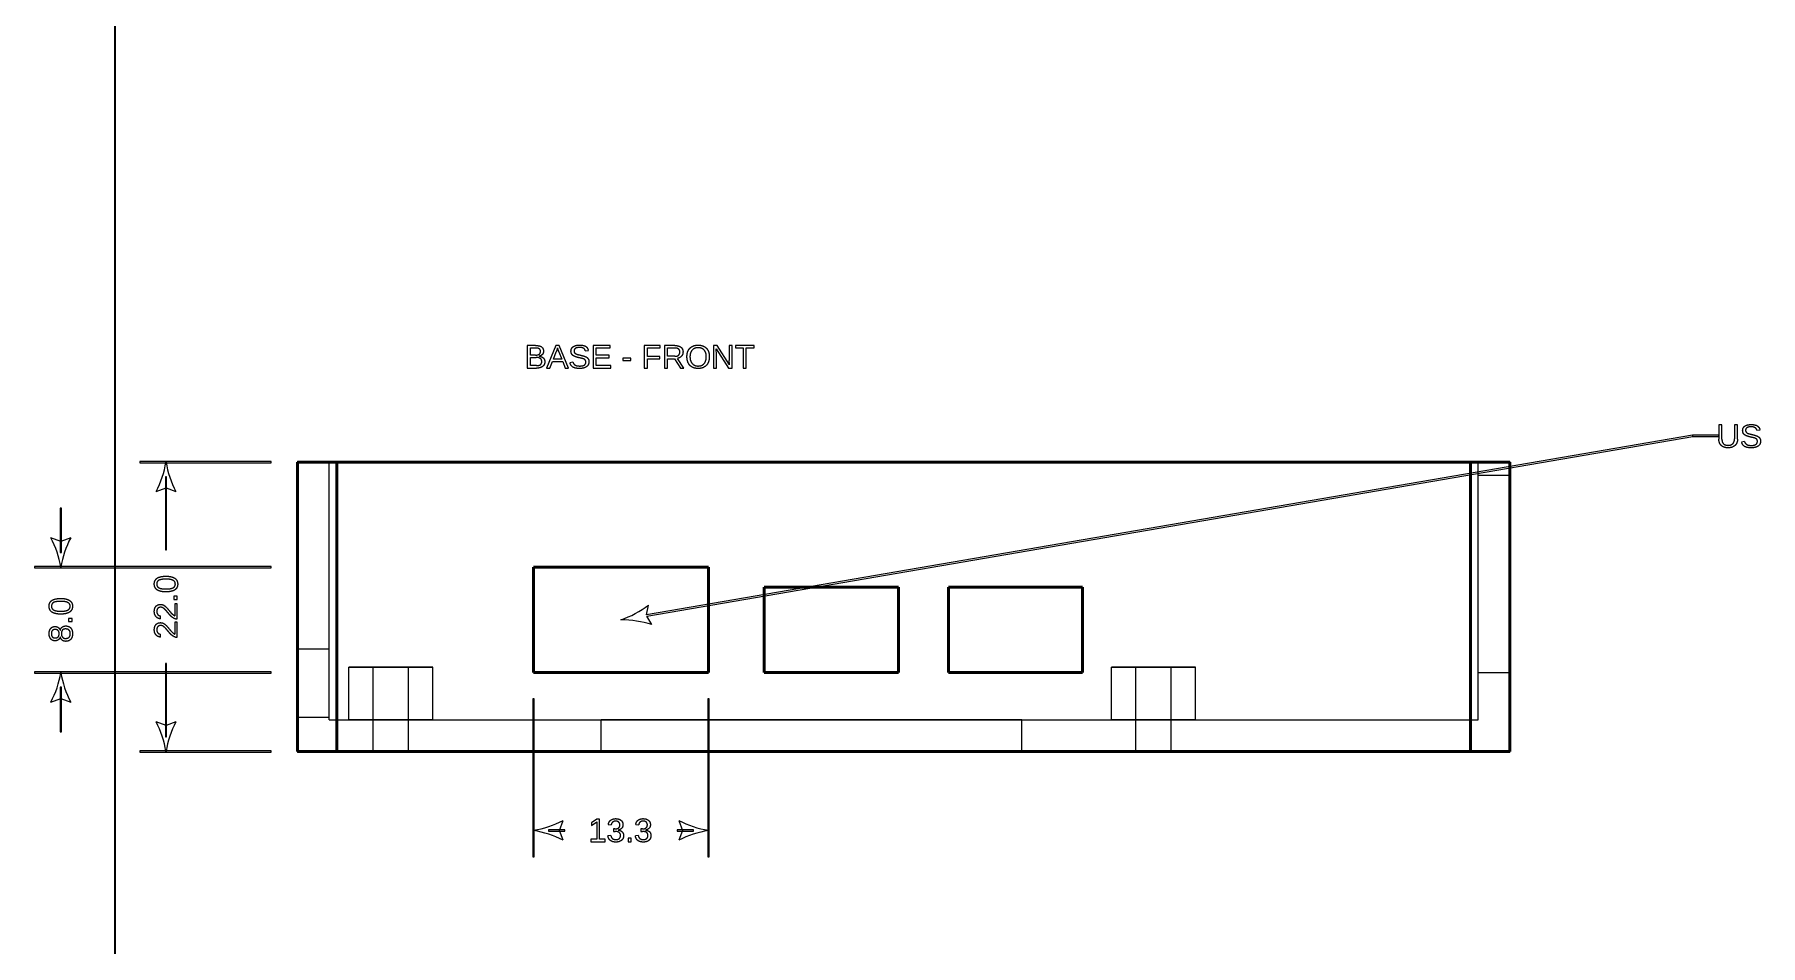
# Model space of a CAD drawing. Header units: millimetres. Extents: x 4 to 410, y 10 to 287.
# Drawn here: x 3.9 to 135.2, y 79.2 to 148.5 of the extents above; entities that cross this region are included whole.
import ezdxf

# ---------------------------------------------------------------- set-up
doc = ezdxf.new("R2010")
doc.units = ezdxf.units.MM
for name, color, linetype, lineweight in [('border', 7, 'Continuous', 35), ('dimensions', 7, 'Continuous', 13), ('hidden', 7, 'Continuous', 25), ('part', 7, 'Continuous', 50)]:
    doc.layers.add(name, color=color, linetype=linetype, lineweight=lineweight)

msp = doc.modelspace()

# ---------------------------------------------------------------- linework, layer by layer
at = {"layer": 'border'}
msp.add_line((10, 287), (10, 10), dxfattribs=at)
at = {"layer": 'dimensions'}
for p, q in [((41.38, 124.86), (41.38, 123.14)), ((42.01, 124.86), (41.38, 124.86)), ((43.55, 124.86), (42.85, 123.14)), ((43.81, 124.86), (43.55, 124.86)), ((44.51, 123.14), (43.81, 124.86)), ((46.38, 124.86), (46.38, 123.14)), ((47.69, 124.86), (46.38, 124.86)), ((47.69, 124.67), (47.69, 124.86)), ((50.27, 124.86), (50.27, 123.14)), ((51.49, 124.86), (50.27, 124.86)), ((51.49, 124.67), (51.49, 124.86)), ((51.8, 124.86), (51.8, 123.14)), ((52.61, 124.86), (51.8, 124.86)), ((55.55, 124.86), (55.55, 123.14)), ((55.82, 124.86), (55.55, 124.86)), ((56.75, 123.38), (55.82, 124.86)), ((56.74, 124.86), (56.74, 123.73)), ((56.95, 124.86), (56.74, 124.86)), ((56.95, 123.14), (56.95, 124.86)), ((57.21, 124.86), (57.21, 124.67)), ((58.62, 124.86), (57.21, 124.86)), ((58.62, 124.67), (58.62, 124.86)), ((41.61, 124.67), (42.01, 124.67)), ((41.61, 124.13), (41.61, 124.67)), ((42.01, 124.13), (41.61, 124.13)), ((41.61, 123.95), (42.05, 123.95)), ((41.61, 123.33), (41.61, 123.95)), ((43.09, 123.14), (43.29, 123.64)), ((43.29, 123.64), (44.07, 123.64)), ((43.36, 123.82), (43.58, 124.39)), ((44, 123.82), (43.36, 123.82)), ((43.67, 124.65), (43.68, 124.68)), ((43.68, 124.68), (43.71, 124.58)), ((43.78, 124.39), (44, 123.82)), ((44.07, 123.64), (44.27, 123.14)), ((44.85, 123.6), (44.62, 123.55)), ((45.79, 124.45), (46.02, 124.49)), ((46.62, 124.67), (47.69, 124.67)), ((46.62, 124.12), (46.62, 124.67)), ((47.61, 124.12), (46.62, 124.12)), ((46.62, 123.93), (47.61, 123.93)), ((46.62, 123.33), (46.62, 123.93)), ((47.61, 123.93), (47.61, 124.12)), ((48.65, 123.9), (48.65, 123.71)), ((49.26, 123.9), (48.65, 123.9)), ((48.65, 123.71), (49.26, 123.71)), ((49.26, 123.71), (49.26, 123.9)), ((50.51, 124.67), (51.49, 124.67)), ((50.51, 124.03), (50.51, 124.67)), ((51.46, 124.03), (50.51, 124.03)), ((50.51, 123.84), (51.46, 123.84)), ((50.51, 123.14), (50.51, 123.84)), ((51.46, 123.84), (51.46, 124.03)), ((52.03, 124.67), (52.59, 124.67)), ((52.03, 124.04), (52.03, 124.67)), ((52.6, 124.04), (52.03, 124.04)), ((52.03, 123.85), (52.57, 123.85)), ((52.03, 123.14), (52.03, 123.85)), ((52.57, 123.85), (53.02, 123.14)), ((53.28, 123.14), (52.8, 123.88)), ((55.74, 124.6), (56.67, 123.14)), ((55.75, 124.49), (55.74, 124.6)), ((55.76, 124.28), (55.75, 124.49)), ((55.76, 123.14), (55.76, 124.28)), ((57.21, 124.67), (57.8, 124.67)), ((57.8, 124.67), (57.8, 123.14)), ((58.03, 124.67), (58.62, 124.67)), ((58.03, 123.14), (58.03, 124.67)), ((41.38, 123.14), (42.08, 123.14)), ((42.07, 123.33), (41.61, 123.33)), ((42.85, 123.14), (43.09, 123.14)), ((44.27, 123.14), (44.51, 123.14)), ((46.38, 123.14), (47.74, 123.14)), ((47.74, 123.33), (46.62, 123.33)), ((47.74, 123.14), (47.74, 123.33)), ((50.27, 123.14), (50.51, 123.14)), ((51.8, 123.14), (52.03, 123.14)), ((53.02, 123.14), (53.28, 123.14)), ((55.55, 123.14), (55.76, 123.14)), ((56.67, 123.14), (56.95, 123.14)), ((57.8, 123.14), (58.03, 123.14)), ((132, 118.83), (132, 117.73)), ((132.23, 118.83), (132, 118.83)), ((132.23, 117.75), (132.23, 118.83)), ((133.19, 118.83), (133.19, 117.77)), ((133.42, 118.83), (133.19, 118.83)), ((133.42, 117.75), (133.42, 118.83)), ((134.9, 118.42), (135.13, 118.46)), ((129.99, 118.05), (50.45, 104.39)), ((50.47, 104.29), (130.01, 117.95)), ((130.01, 117.95), (129.99, 118.05)), ((132, 118.05), (130, 118.05)), ((130, 118.05), (130, 117.95)), ((130, 117.95), (132, 117.95)), ((132, 117.95), (132, 118.05)), ((133.95, 117.56), (133.73, 117.52)), ((21.9, 116.05), (11.9, 116.05)), ((11.9, 116.05), (11.9, 115.95)), ((11.9, 115.95), (21.9, 115.95)), ((21.9, 115.95), (21.9, 116.05)), ((13.95, 114.88), (13.85, 114.88)), ((13.85, 114.88), (13.85, 109.32)), ((13.95, 109.32), (13.95, 114.88)), ((13.15, 113.75), (13.9, 114.03)), ((13.9, 114.03), (14.65, 113.75)), ((5.95, 112.5), (5.85, 112.5)), ((5.85, 112.5), (5.85, 109.12)), ((5.95, 109.12), (5.95, 112.5)), ((5.9, 109.97), (5.15, 110.25)), ((5.85, 109.12), (5.95, 109.12)), ((6.65, 110.25), (5.9, 109.97)), ((13.85, 109.32), (13.95, 109.32)), ((21.9, 108.05), (3.9, 108.05)), ((3.9, 108.05), (3.9, 107.95)), ((3.9, 107.95), (21.9, 107.95)), ((21.9, 107.95), (21.9, 108.05)), ((14.49, 105.8), (14.49, 105.56)), ((14.76, 105.8), (14.49, 105.8)), ((14.49, 105.56), (14.76, 105.56)), ((14.57, 105.21), (14.57, 104.31)), ((14.76, 105.21), (14.57, 105.21)), ((14.76, 105.56), (14.76, 105.8)), ((14.76, 104.07), (14.76, 105.21)), ((50.45, 104.39), (50.59, 105.12)), ((6.49, 104.11), (6.49, 103.88)), ((6.76, 104.11), (6.49, 104.11)), ((6.49, 103.88), (6.76, 103.88)), ((6.76, 103.88), (6.76, 104.11)), ((13.47, 104.08), (13.49, 104.3)), ((14.57, 103.82), (14.57, 102.92)), ((14.76, 103.82), (14.57, 103.82)), ((14.61, 104.07), (14.76, 104.07)), ((14.76, 102.68), (14.76, 103.82)), ((50.84, 103.64), (50.47, 104.29)), ((5.86, 103.19), (5.85, 103.19)), ((5.86, 102.71), (5.86, 102.71)), ((13.47, 102.69), (13.49, 102.91)), ((14.61, 102.68), (14.76, 102.68)), ((21.9, 100.05), (3.9, 100.05)), ((3.9, 100.05), (3.9, 99.95)), ((3.9, 99.95), (21.9, 99.95)), ((13.95, 100.68), (13.85, 100.68)), ((13.85, 100.68), (13.85, 95.12)), ((13.95, 95.12), (13.95, 100.68)), ((21.9, 99.95), (21.9, 100.05)), ((5.95, 98.88), (5.85, 98.88)), ((5.85, 98.88), (5.85, 95.5)), ((5.95, 95.5), (5.95, 98.88)), ((5.15, 97.75), (5.9, 98.03)), ((5.9, 98.03), (6.65, 97.75)), ((41.9, 98), (41.8, 98)), ((41.8, 98), (41.8, 86)), ((41.9, 86), (41.9, 98)), ((55.2, 98), (55.1, 98)), ((55.1, 98), (55.1, 86)), ((55.2, 86), (55.2, 98)), ((13.9, 95.97), (13.15, 96.25)), ((14.65, 96.25), (13.9, 95.97)), ((5.85, 95.5), (5.95, 95.5)), ((13.85, 95.12), (13.95, 95.12)), ((21.9, 94.05), (11.9, 94.05)), ((11.9, 94.05), (11.9, 93.95)), ((11.9, 93.95), (21.9, 93.95)), ((21.9, 93.95), (21.9, 94.05)), ((42.98, 88.05), (42.98, 87.95)), ((44.22, 88.05), (42.98, 88.05)), ((42.98, 87.95), (44.22, 87.95)), ((43.82, 88), (44.1, 88.75)), ((44.1, 87.25), (43.82, 88)), ((44.22, 87.95), (44.22, 88.05)), ((46.67, 88.86), (46.27, 88.58)), ((46.27, 88.37), (46.66, 88.65)), ((46.27, 88.58), (46.27, 88.37)), ((46.66, 88.65), (46.66, 87.33)), ((46.88, 88.86), (46.67, 88.86)), ((46.88, 87.33), (46.88, 88.86)), ((47.54, 88.44), (47.76, 88.42)), ((47.93, 88.11), (47.93, 87.92)), ((48.04, 88.11), (47.93, 88.11)), ((48.29, 88.02), (48.29, 88.02)), ((49.63, 88.44), (49.85, 88.42)), ((50.01, 88.11), (50.01, 87.92)), ((50.13, 88.11), (50.01, 88.11)), ((50.37, 88.02), (50.37, 88.02)), ((52.78, 88.05), (52.78, 87.95)), ((54.02, 88.05), (52.78, 88.05)), ((52.78, 87.95), (54.02, 87.95)), ((52.9, 88.75), (53.18, 88)), ((53.18, 88), (52.9, 87.25)), ((54.02, 87.95), (54.02, 88.05)), ((46.22, 87.33), (46.22, 87.14)), ((46.66, 87.33), (46.22, 87.33)), ((46.22, 87.14), (47.3, 87.14)), ((47.3, 87.33), (46.88, 87.33)), ((47.3, 87.14), (47.3, 87.33)), ((47.74, 87.6), (47.51, 87.58)), ((47.93, 87.92), (48.05, 87.92)), ((49.04, 87.41), (49.04, 87.14)), ((49.27, 87.41), (49.04, 87.41)), ((49.04, 87.14), (49.27, 87.14)), ((49.27, 87.14), (49.27, 87.41)), ((49.82, 87.6), (49.6, 87.58)), ((50.01, 87.92), (50.13, 87.92)), ((41.8, 86), (41.9, 86)), ((55.1, 86), (55.2, 86))]:
    msp.add_line(p, q, dxfattribs=at)
for centre, start, end in [((6.4, 117.25), -27.4076, -9.4623), ((21.4, 117.25), -170.5377, -152.5924), ((-1.6, 106.75), 9.4623, 27.4076), ((13.4, 106.75), 152.5924, 170.5377), ((46, 111.18), -70.7906, -52.8453), ((48.54, 96.4), 72.3395, 90.2848), ((-1.6, 101.25), -27.4076, -9.4623), ((13.4, 101.25), -170.5377, -152.5924), ((6.4, 92.75), 9.4623, 27.4076), ((21.4, 92.75), 152.5924, 170.5377), ((40.6, 95.5), -80.5377, -62.5924), ((40.6, 80.5), 62.5924, 80.5377), ((56.4, 95.5), -117.4076, -99.4623), ((56.4, 80.5), 99.4623, 117.4076)]:
    msp.add_arc(centre, 7.6, start, end, dxfattribs=at)
for points in [[(42.01, 124.86), (42.61, 124.86), (42.61, 124.44)], [(44.7, 124.42), (44.7, 124.65), (44.87, 124.77)], [(44.87, 124.77), (45.04, 124.89), (45.36, 124.89)], [(45.36, 124.71), (45.15, 124.71), (45.04, 124.64)], [(45.36, 124.89), (45.65, 124.89), (45.81, 124.8)], [(45.65, 124.65), (45.54, 124.71), (45.36, 124.71)], [(45.81, 124.8), (45.96, 124.71), (46.02, 124.49)], [(52.61, 124.86), (52.9, 124.86), (53.06, 124.73)], [(53.06, 124.73), (53.22, 124.6), (53.22, 124.37)], [(53.74, 124.65), (53.97, 124.89), (54.37, 124.89)], [(54.37, 124.89), (54.64, 124.89), (54.83, 124.78)], [(54.83, 124.78), (55.02, 124.68), (55.12, 124.48)], [(42.28, 124.61), (42.19, 124.67), (42.01, 124.67)], [(42.01, 124.13), (42.19, 124.13), (42.28, 124.2)], [(42.48, 123.64), (42.48, 123.95), (42.05, 123.95)], [(42.07, 123.33), (42.28, 123.33), (42.38, 123.41)], [(42.38, 124.41), (42.38, 124.55), (42.28, 124.61)], [(42.28, 124.2), (42.38, 124.27), (42.38, 124.41)], [(42.53, 124.19), (42.44, 124.08), (42.28, 124.05)], [(42.28, 124.05), (42.49, 124.02), (42.6, 123.91)], [(42.38, 123.41), (42.48, 123.48), (42.48, 123.64)], [(42.61, 124.44), (42.61, 124.29), (42.53, 124.19)], [(42.71, 123.62), (42.71, 123.39), (42.54, 123.27)], [(42.6, 123.91), (42.71, 123.8), (42.71, 123.62)], [(43.67, 124.65), (43.64, 124.55), (43.58, 124.39)], [(43.78, 124.39), (43.75, 124.48), (43.71, 124.58)], [(45.35, 123.11), (44.72, 123.11), (44.62, 123.55)], [(44.74, 124.25), (44.7, 124.33), (44.7, 124.42)], [(44.83, 124.12), (44.77, 124.18), (44.74, 124.25)], [(45, 124.02), (44.89, 124.07), (44.83, 124.12)], [(44.85, 123.6), (44.89, 123.44), (45.02, 123.37)], [(45.04, 124.64), (44.93, 124.57), (44.93, 124.44)], [(44.93, 124.44), (44.93, 124.36), (44.97, 124.31)], [(44.97, 124.31), (45.02, 124.25), (45.1, 124.22)], [(45.31, 123.93), (45.1, 123.98), (45, 124.02)], [(45.1, 124.22), (45.17, 124.18), (45.41, 124.13)], [(45.52, 123.88), (45.42, 123.91), (45.31, 123.93)], [(45.41, 124.13), (45.49, 124.11), (45.57, 124.09)], [(45.69, 123.83), (45.62, 123.86), (45.52, 123.88)], [(45.57, 124.09), (45.65, 124.07), (45.72, 124.05)], [(45.79, 124.45), (45.76, 124.59), (45.65, 124.65)], [(45.79, 123.74), (45.76, 123.79), (45.69, 123.83)], [(45.71, 123.37), (45.83, 123.45), (45.83, 123.6)], [(45.72, 124.05), (45.79, 124.02), (45.86, 123.99)], [(45.83, 123.6), (45.83, 123.69), (45.79, 123.74)], [(45.86, 123.99), (45.92, 123.95), (45.96, 123.9)], [(46.06, 123.61), (46.06, 123.38), (45.88, 123.25)], [(45.96, 123.9), (46.01, 123.85), (46.04, 123.78)], [(46.04, 123.78), (46.06, 123.71), (46.06, 123.61)], [(52.88, 124.59), (52.78, 124.67), (52.59, 124.67)], [(52.6, 124.04), (52.78, 124.04), (52.88, 124.12)], [(53.1, 124.05), (52.99, 123.91), (52.8, 123.88)], [(52.98, 124.36), (52.98, 124.52), (52.88, 124.59)], [(52.88, 124.12), (52.98, 124.21), (52.98, 124.36)], [(53.22, 124.37), (53.22, 124.18), (53.1, 124.05)], [(53.52, 124.01), (53.52, 124.42), (53.74, 124.65)], [(53.62, 123.53), (53.52, 123.74), (53.52, 124.01)], [(53.91, 123.22), (53.72, 123.33), (53.62, 123.53)], [(53.92, 124.51), (53.75, 124.33), (53.75, 124.01)], [(53.75, 124.01), (53.75, 123.68), (53.92, 123.49)], [(54.37, 124.69), (54.08, 124.69), (53.92, 124.51)], [(53.92, 123.49), (54.08, 123.3), (54.37, 123.3)], [(54.83, 124.51), (54.67, 124.69), (54.37, 124.69)], [(54.37, 123.3), (54.67, 123.3), (54.83, 123.49)], [(54.99, 124.01), (54.99, 124.33), (54.83, 124.51)], [(54.83, 123.49), (54.99, 123.67), (54.99, 124.01)], [(55.12, 123.53), (55.02, 123.33), (54.83, 123.22)], [(55.12, 124.48), (55.22, 124.28), (55.22, 124.01)], [(55.22, 124.01), (55.22, 123.74), (55.12, 123.53)], [(56.75, 123.38), (56.74, 123.62), (56.74, 123.73)], [(42.54, 123.27), (42.38, 123.14), (42.08, 123.14)], [(45.02, 123.37), (45.14, 123.3), (45.36, 123.3)], [(45.88, 123.25), (45.69, 123.11), (45.35, 123.11)], [(45.36, 123.3), (45.59, 123.3), (45.71, 123.37)], [(54.37, 123.11), (54.11, 123.11), (53.91, 123.22)], [(54.83, 123.22), (54.63, 123.11), (54.37, 123.11)], [(133.81, 118.39), (133.81, 118.61), (133.98, 118.73)], [(133.84, 118.22), (133.81, 118.3), (133.81, 118.39)], [(133.93, 118.09), (133.87, 118.15), (133.84, 118.22)], [(133.98, 118.73), (134.14, 118.85), (134.46, 118.85)], [(134.14, 118.61), (134.03, 118.54), (134.03, 118.4)], [(134.03, 118.4), (134.03, 118.32), (134.08, 118.27)], [(134.08, 118.27), (134.12, 118.22), (134.2, 118.18)], [(134.46, 118.68), (134.25, 118.68), (134.14, 118.61)], [(134.2, 118.18), (134.28, 118.15), (134.51, 118.1)], [(134.46, 118.85), (134.75, 118.85), (134.91, 118.76)], [(134.75, 118.61), (134.65, 118.68), (134.46, 118.68)], [(134.9, 118.42), (134.86, 118.55), (134.75, 118.61)], [(134.91, 118.76), (135.06, 118.67), (135.13, 118.46)], [(132.09, 117.38), (132, 117.53), (132, 117.73)], [(132.33, 117.16), (132.17, 117.24), (132.09, 117.38)], [(132.23, 117.75), (132.23, 117.52), (132.35, 117.39)], [(132.7, 117.08), (132.49, 117.08), (132.33, 117.16)], [(132.35, 117.39), (132.47, 117.27), (132.7, 117.27)], [(132.7, 117.27), (132.93, 117.27), (133.06, 117.4)], [(133.08, 117.16), (132.92, 117.08), (132.7, 117.08)], [(133.06, 117.4), (133.19, 117.52), (133.19, 117.77)], [(133.33, 117.39), (133.24, 117.24), (133.08, 117.16)], [(133.42, 117.75), (133.42, 117.54), (133.33, 117.39)], [(134.45, 117.08), (133.83, 117.08), (133.73, 117.52)], [(134.1, 117.99), (133.99, 118.04), (133.93, 118.09)], [(133.95, 117.56), (133.99, 117.41), (134.12, 117.34)], [(134.41, 117.9), (134.2, 117.95), (134.1, 117.99)], [(134.12, 117.34), (134.24, 117.26), (134.46, 117.26)], [(134.62, 117.85), (134.53, 117.87), (134.41, 117.9)], [(134.98, 117.21), (134.79, 117.08), (134.45, 117.08)], [(134.46, 117.26), (134.69, 117.26), (134.81, 117.34)], [(134.51, 118.1), (134.59, 118.08), (134.67, 118.06)], [(134.79, 117.79), (134.72, 117.83), (134.62, 117.85)], [(134.67, 118.06), (134.75, 118.04), (134.82, 118.01)], [(134.9, 117.71), (134.86, 117.76), (134.79, 117.79)], [(134.81, 117.34), (134.93, 117.42), (134.93, 117.57)], [(134.82, 118.01), (134.89, 117.99), (134.96, 117.95)], [(134.93, 117.57), (134.93, 117.65), (134.9, 117.71)], [(134.96, 117.95), (135.02, 117.92), (135.07, 117.87)], [(135.17, 117.58), (135.17, 117.34), (134.98, 117.21)], [(135.07, 117.87), (135.11, 117.81), (135.14, 117.74)], [(135.14, 117.74), (135.17, 117.68), (135.17, 117.58)], [(13.01, 106.73), (13.01, 107.03), (13.24, 107.18)], [(13.24, 106.27), (13.01, 106.42), (13.01, 106.73)], [(13.36, 107.01), (13.19, 106.93), (13.19, 106.73)], [(13.19, 106.73), (13.19, 106.53), (13.36, 106.44)], [(13.24, 107.18), (13.46, 107.32), (13.9, 107.32)], [(13.9, 107.1), (13.53, 107.1), (13.36, 107.01)], [(13.36, 106.44), (13.52, 106.35), (13.9, 106.35)], [(13.9, 107.32), (14.33, 107.32), (14.56, 107.17)], [(14.43, 107.01), (14.26, 107.1), (13.9, 107.1)], [(13.9, 106.35), (14.27, 106.35), (14.44, 106.44)], [(14.61, 106.72), (14.61, 106.92), (14.43, 107.01)], [(14.44, 106.44), (14.61, 106.53), (14.61, 106.72)], [(14.56, 107.17), (14.79, 107.02), (14.79, 106.72)], [(14.79, 106.72), (14.79, 106.42), (14.56, 106.28)], [(5.01, 105.04), (5.01, 105.35), (5.24, 105.49)], [(5.24, 104.58), (5.01, 104.73), (5.01, 105.04)], [(5.36, 105.33), (5.19, 105.24), (5.19, 105.04)], [(5.19, 105.04), (5.19, 104.84), (5.36, 104.75)], [(5.24, 105.49), (5.46, 105.63), (5.9, 105.63)], [(5.9, 105.41), (5.53, 105.41), (5.36, 105.33)], [(5.9, 105.63), (6.33, 105.63), (6.56, 105.48)], [(6.43, 105.32), (6.26, 105.41), (5.9, 105.41)], [(6.61, 105.04), (6.61, 105.23), (6.43, 105.32)], [(6.44, 104.75), (6.61, 104.84), (6.61, 105.04)], [(6.56, 105.48), (6.79, 105.33), (6.79, 105.03)], [(6.79, 105.03), (6.79, 104.74), (6.56, 104.59)], [(13.01, 104.64), (13.01, 104.9), (13.14, 105.04)], [(13.14, 105.04), (13.26, 105.18), (13.49, 105.18)], [(13.9, 106.13), (13.46, 106.13), (13.24, 106.27)], [(13.49, 105.18), (13.59, 105.18), (13.69, 105.14)], [(13.69, 105.14), (13.78, 105.09), (13.88, 105)], [(14.56, 106.28), (14.33, 106.13), (13.9, 106.13)], [(5.9, 104.44), (5.46, 104.44), (5.24, 104.58)], [(5.36, 104.75), (5.52, 104.66), (5.9, 104.66)], [(5.9, 104.66), (6.27, 104.66), (6.44, 104.75)], [(6.56, 104.59), (6.33, 104.44), (5.9, 104.44)], [(13.14, 104.25), (13.01, 104.4), (13.01, 104.64)], [(13.47, 104.08), (13.26, 104.1), (13.14, 104.25)], [(13.14, 103.65), (13.26, 103.79), (13.49, 103.79)], [(13.27, 104.87), (13.2, 104.79), (13.2, 104.64)], [(13.2, 104.64), (13.2, 104.5), (13.27, 104.41)], [(13.49, 104.96), (13.35, 104.96), (13.27, 104.87)], [(13.27, 104.41), (13.35, 104.32), (13.49, 104.3)], [(13.68, 104.91), (13.6, 104.96), (13.49, 104.96)], [(13.49, 103.79), (13.59, 103.79), (13.69, 103.75)], [(13.84, 104.78), (13.76, 104.86), (13.68, 104.91)], [(13.69, 103.75), (13.78, 103.7), (13.88, 103.61)], [(13.99, 104.61), (13.92, 104.7), (13.84, 104.78)], [(13.88, 105), (13.98, 104.91), (14.19, 104.65)], [(14.16, 104.41), (14.07, 104.51), (13.99, 104.61)], [(14.35, 104.22), (14.24, 104.31), (14.16, 104.41)], [(14.19, 104.65), (14.3, 104.51), (14.4, 104.43)], [(14.61, 104.07), (14.46, 104.13), (14.35, 104.22)], [(14.4, 104.43), (14.49, 104.35), (14.57, 104.31)], [(5.01, 102.95), (5.01, 103.2), (5.13, 103.35)], [(5.14, 102.55), (5.01, 102.7), (5.01, 102.95)], [(5.13, 103.35), (5.25, 103.5), (5.46, 103.5)], [(5.46, 102.41), (5.26, 102.41), (5.14, 102.55)], [(5.47, 103.27), (5.18, 103.27), (5.18, 102.95)], [(5.18, 102.95), (5.18, 102.79), (5.25, 102.71)], [(5.25, 102.71), (5.33, 102.63), (5.47, 102.63)], [(5.46, 103.5), (5.61, 103.5), (5.72, 103.41)], [(5.71, 102.49), (5.6, 102.41), (5.46, 102.41)], [(5.7, 103.19), (5.63, 103.27), (5.47, 103.27)], [(5.47, 102.63), (5.62, 102.63), (5.7, 102.71)], [(5.77, 102.95), (5.77, 103.11), (5.7, 103.19)], [(5.7, 102.71), (5.77, 102.8), (5.77, 102.95)], [(5.86, 102.71), (5.82, 102.57), (5.71, 102.49)], [(5.72, 103.41), (5.83, 103.33), (5.85, 103.19)], [(5.86, 103.19), (5.89, 103.36), (6, 103.45)], [(6, 102.46), (5.89, 102.56), (5.86, 102.71)], [(6.02, 103.22), (5.94, 103.12), (5.94, 102.95)], [(5.94, 102.95), (5.94, 102.78), (6.03, 102.69)], [(6, 103.45), (6.11, 103.54), (6.28, 103.54)], [(6.28, 102.37), (6.11, 102.37), (6, 102.46)], [(6.26, 103.31), (6.1, 103.31), (6.02, 103.22)], [(6.03, 102.69), (6.11, 102.59), (6.26, 102.59)], [(6.53, 103.22), (6.45, 103.31), (6.26, 103.31)], [(6.26, 102.59), (6.62, 102.59), (6.62, 102.96)], [(6.28, 103.54), (6.52, 103.54), (6.65, 103.39)], [(6.65, 102.52), (6.52, 102.37), (6.28, 102.37)], [(6.62, 102.96), (6.62, 103.13), (6.53, 103.22)], [(6.65, 103.39), (6.79, 103.24), (6.79, 102.95)], [(6.79, 102.95), (6.79, 102.68), (6.65, 102.52)], [(13.01, 103.25), (13.01, 103.51), (13.14, 103.65)], [(13.14, 102.86), (13.01, 103.01), (13.01, 103.25)], [(13.47, 102.69), (13.26, 102.71), (13.14, 102.86)], [(13.27, 103.48), (13.2, 103.4), (13.2, 103.25)], [(13.2, 103.25), (13.2, 103.11), (13.27, 103.02)], [(13.49, 103.57), (13.35, 103.57), (13.27, 103.48)], [(13.27, 103.02), (13.35, 102.93), (13.49, 102.91)], [(13.68, 103.52), (13.6, 103.57), (13.49, 103.57)], [(13.84, 103.39), (13.76, 103.47), (13.68, 103.52)], [(13.99, 103.22), (13.92, 103.31), (13.84, 103.39)], [(13.88, 103.61), (13.98, 103.52), (14.19, 103.26)], [(14.16, 103.02), (14.07, 103.12), (13.99, 103.22)], [(14.35, 102.83), (14.24, 102.92), (14.16, 103.02)], [(14.19, 103.26), (14.3, 103.12), (14.4, 103.04)], [(14.61, 102.68), (14.46, 102.74), (14.35, 102.83)], [(14.4, 103.04), (14.49, 102.96), (14.57, 102.92)], [(47.54, 88.44), (47.57, 88.65), (47.72, 88.77)], [(47.72, 88.77), (47.87, 88.89), (48.1, 88.89)], [(47.87, 88.63), (47.78, 88.56), (47.76, 88.42)], [(48.1, 88.7), (47.96, 88.7), (47.87, 88.63)], [(48.04, 88.11), (48.23, 88.11), (48.32, 88.19)], [(48.1, 88.89), (48.36, 88.89), (48.51, 88.76)], [(48.34, 88.62), (48.26, 88.7), (48.1, 88.7)], [(48.56, 88.16), (48.47, 88.06), (48.29, 88.02)], [(48.29, 88.02), (48.48, 88), (48.59, 87.89)], [(48.32, 88.19), (48.42, 88.27), (48.42, 88.41)], [(48.42, 88.41), (48.42, 88.54), (48.34, 88.62)], [(48.51, 88.76), (48.65, 88.64), (48.65, 88.43)], [(48.65, 88.43), (48.65, 88.26), (48.56, 88.16)], [(49.63, 88.44), (49.65, 88.65), (49.8, 88.77)], [(49.8, 88.77), (49.95, 88.89), (50.19, 88.89)], [(49.95, 88.63), (49.86, 88.56), (49.85, 88.42)], [(50.19, 88.7), (50.04, 88.7), (49.95, 88.63)], [(50.13, 88.11), (50.31, 88.11), (50.41, 88.19)], [(50.19, 88.89), (50.45, 88.89), (50.59, 88.76)], [(50.43, 88.62), (50.35, 88.7), (50.19, 88.7)], [(50.64, 88.16), (50.55, 88.06), (50.37, 88.02)], [(50.37, 88.02), (50.57, 88), (50.68, 87.89)], [(50.41, 88.19), (50.51, 88.27), (50.51, 88.41)], [(50.51, 88.41), (50.51, 88.54), (50.43, 88.62)], [(50.59, 88.76), (50.74, 88.64), (50.74, 88.43)], [(50.74, 88.43), (50.74, 88.26), (50.64, 88.16)], [(47.7, 87.23), (47.54, 87.35), (47.51, 87.58)], [(48.11, 87.11), (47.85, 87.11), (47.7, 87.23)], [(47.74, 87.6), (47.78, 87.3), (48.11, 87.3)], [(48.36, 87.84), (48.25, 87.92), (48.05, 87.92)], [(48.11, 87.3), (48.28, 87.3), (48.37, 87.38)], [(48.55, 87.25), (48.4, 87.11), (48.11, 87.11)], [(48.47, 87.62), (48.47, 87.76), (48.36, 87.84)], [(48.37, 87.38), (48.47, 87.46), (48.47, 87.62)], [(48.7, 87.61), (48.7, 87.38), (48.55, 87.25)], [(48.59, 87.89), (48.7, 87.78), (48.7, 87.61)], [(49.78, 87.23), (49.63, 87.35), (49.6, 87.58)], [(50.2, 87.11), (49.94, 87.11), (49.78, 87.23)], [(49.82, 87.6), (49.87, 87.3), (50.2, 87.3)], [(50.45, 87.84), (50.34, 87.92), (50.13, 87.92)], [(50.2, 87.3), (50.37, 87.3), (50.46, 87.38)], [(50.63, 87.25), (50.48, 87.11), (50.2, 87.11)], [(50.55, 87.62), (50.55, 87.76), (50.45, 87.84)], [(50.46, 87.38), (50.55, 87.46), (50.55, 87.62)], [(50.78, 87.61), (50.78, 87.38), (50.63, 87.25)], [(50.68, 87.89), (50.78, 87.78), (50.78, 87.61)]]:
    msp.add_open_spline(points, degree=2, dxfattribs=at)
at = {"layer": 'hidden'}
for p, q in [((23.9, 94), (23.9, 116)), ((26.3, 96.4), (26.3, 116)), ((26.3, 96.4), (26.3, 116)), ((113.7, 116), (26.3, 116)), ((113.7, 116), (26.3, 116)), ((26.9, 116), (113.1, 116)), ((26.9, 94), (26.9, 116)), ((113.1, 94), (113.1, 116)), ((113.7, 96.4), (113.7, 116)), ((113.7, 96.4), (113.7, 116)), ((113.7, 100), (113.7, 116)), ((113.7, 100), (113.7, 116)), ((113.7, 100), (113.7, 116)), ((113.7, 100), (113.7, 116)), ((113.7, 116), (116.1, 116)), ((113.7, 116), (116.1, 116)), ((113.7, 116), (116.1, 116)), ((113.7, 116), (116.1, 116)), ((116.1, 100), (116.1, 116)), ((116.1, 100), (116.1, 116)), ((116.1, 100), (116.1, 116)), ((116.1, 100), (116.1, 116)), ((116.1, 94), (116.1, 116)), ((113.7, 100), (113.7, 115)), ((113.7, 100), (113.7, 115)), ((113.7, 115), (116.1, 115)), ((113.7, 115), (116.1, 115)), ((116.1, 100), (116.1, 115)), ((116.1, 100), (116.1, 115)), ((41.85, 108), (55.15, 108)), ((41.85, 108), (41.85, 100)), ((55.15, 108), (55.15, 100)), ((59.4, 106.5), (69.6, 106.5)), ((59.4, 106.5), (59.4, 100)), ((69.6, 106.5), (69.6, 100)), ((73.4, 106.5), (83.6, 106.5)), ((73.4, 106.5), (73.4, 100)), ((83.6, 106.5), (83.6, 100)), ((23.9, 101.8), (26.3, 101.8)), ((23.9, 96.6), (23.9, 101.8)), ((23.9, 101.8), (26.3, 101.8)), ((23.9, 96.6), (23.9, 101.8)), ((26.3, 96.6), (26.3, 101.8)), ((26.3, 96.6), (26.3, 101.8)), ((27.8, 96.4), (27.8, 100.4)), ((27.8, 96.4), (27.8, 100.4)), ((29.65, 94), (29.65, 100.4)), ((29.65, 94), (29.65, 100.4)), ((32.35, 94), (32.35, 100.4)), ((32.35, 94), (32.35, 100.4)), ((34.2, 96.4), (34.2, 100.4)), ((34.2, 96.4), (34.2, 100.4)), ((41.85, 100), (55.15, 100)), ((59.4, 100), (69.6, 100)), ((73.4, 100), (83.6, 100)), ((85.8, 96.4), (85.8, 100.4)), ((85.8, 96.4), (85.8, 100.4)), ((87.65, 94), (87.65, 100.4)), ((87.65, 94), (87.65, 100.4)), ((90.35, 94), (90.35, 100.4)), ((90.35, 94), (90.35, 100.4)), ((92.2, 96.4), (92.2, 100.4)), ((92.2, 96.4), (92.2, 100.4)), ((113.7, 100), (116.1, 100)), ((113.7, 100), (116.1, 100)), ((113.7, 100), (116.1, 100)), ((113.7, 100), (116.1, 100)), ((113.7, 100), (116.1, 100)), ((113.7, 100), (116.1, 100)), ((23.9, 96.6), (26.3, 96.6)), ((23.9, 96.6), (26.3, 96.6)), ((26.3, 96.4), (113.7, 96.4)), ((26.3, 96.4), (113.7, 96.4)), ((79, 96.4), (47, 96.4)), ((79, 96.4), (47, 96.4)), ((79, 96.4), (47, 96.4)), ((79, 96.4), (47, 96.4)), ((79, 96.4), (47, 96.4)), ((79, 96.4), (47, 96.4)), ((79, 96.4), (47, 96.4)), ((79, 96.4), (47, 96.4)), ((79, 96.4), (47, 96.4)), ((79, 96.4), (47, 96.4)), ((79, 96.4), (47, 96.4)), ((79, 96.4), (47, 96.4)), ((47, 94), (47, 96.4)), ((47, 94), (47, 96.4)), ((47, 94), (47, 96.4)), ((47, 94), (47, 96.4)), ((47, 94), (47, 96.4)), ((47, 94), (47, 96.4)), ((47, 94), (47, 96.4)), ((47, 94), (47, 96.4)), ((47, 94), (47, 96.4)), ((47, 94), (47, 96.4)), ((47, 94), (47, 96.4)), ((47, 94), (47, 96.4)), ((79, 94), (79, 96.4)), ((79, 94), (79, 96.4)), ((79, 94), (79, 96.4)), ((79, 94), (79, 96.4)), ((79, 94), (79, 96.4)), ((79, 94), (79, 96.4)), ((79, 94), (79, 96.4)), ((79, 94), (79, 96.4)), ((79, 94), (79, 96.4)), ((79, 94), (79, 96.4)), ((79, 94), (79, 96.4)), ((79, 94), (79, 96.4)), ((26.9, 94), (113.1, 94)), ((79, 94), (47, 94)), ((79, 94), (47, 94)), ((79, 94), (47, 94)), ((79, 94), (47, 94)), ((79, 94), (47, 94)), ((79, 94), (47, 94)), ((79, 94), (47, 94)), ((79, 94), (47, 94)), ((79, 94), (47, 94)), ((79, 94), (47, 94)), ((79, 94), (47, 94)), ((79, 94), (47, 94))]:
    msp.add_line(p, q, dxfattribs=at)
for points in [[(23.9, 116), (23.91, 116), (23.92, 116), (23.95, 116), (23.98, 116), (24.02, 116), (24.07, 116), (24.13, 116), (24.2, 116), (24.28, 116), (24.36, 116), (24.46, 116), (24.55, 116), (24.67, 116), (24.78, 116), (24.9, 116), (25.03, 116), (25.17, 116), (25.3, 116), (25.45, 116), (25.6, 116), (25.75, 116), (25.91, 116), (26.07, 116), (26.23, 116), (26.56, 116), (26.9, 116)], [(116.1, 116), (116.09, 116), (116.08, 116), (116.05, 116), (116.02, 116), (115.98, 116), (115.93, 116), (115.87, 116), (115.8, 116), (115.72, 116), (115.64, 116), (115.54, 116), (115.45, 116), (115.33, 116), (115.22, 116), (115.1, 116), (114.97, 116), (114.83, 116), (114.7, 116), (114.55, 116), (114.4, 116), (114.25, 116), (114.09, 116), (113.93, 116), (113.77, 116), (113.44, 116), (113.1, 116)], [(23.9, 94), (23.91, 94), (23.92, 94), (23.95, 94), (23.98, 94), (24.02, 94), (24.07, 94), (24.13, 94), (24.2, 94), (24.28, 94), (24.36, 94), (24.46, 94), (24.55, 94), (24.67, 94), (24.78, 94), (24.9, 94), (25.03, 94), (25.17, 94), (25.3, 94), (25.45, 94), (25.6, 94), (25.75, 94), (25.91, 94), (26.07, 94), (26.23, 94), (26.56, 94), (26.9, 94)], [(116.1, 94), (116.09, 94), (116.08, 94), (116.05, 94), (116.02, 94), (115.98, 94), (115.93, 94), (115.87, 94), (115.8, 94), (115.72, 94), (115.64, 94), (115.54, 94), (115.45, 94), (115.33, 94), (115.22, 94), (115.1, 94), (114.97, 94), (114.83, 94), (114.7, 94), (114.55, 94), (114.4, 94), (114.25, 94), (114.09, 94), (113.93, 94), (113.77, 94), (113.44, 94), (113.1, 94)]]:
    msp.add_open_spline(points, degree=2, knots=[0, 0, 0, 0.071429, 0.071429, 0.142857, 0.142857, 0.214286, 0.214286, 0.285714, 0.285714, 0.357143, 0.357143, 0.428571, 0.428571, 0.5, 0.5, 0.571429, 0.571429, 0.642857, 0.642857, 0.714286, 0.714286, 0.785714, 0.785714, 0.857143, 0.857143, 1, 1, 1], dxfattribs=at)
for points in [[(34.2, 100.4), (34.12, 100.4), (33.88, 100.4), (33.5, 100.4), (33, 100.4), (32.39, 100.4), (31.71, 100.4), (31, 100.4), (30.29, 100.4), (29.61, 100.4), (29, 100.4), (28.5, 100.4), (28.12, 100.4), (27.88, 100.4), (27.8, 100.4)], [(27.8, 100.4), (27.88, 100.4), (28.12, 100.4), (28.5, 100.4), (29, 100.4), (29.61, 100.4), (30.29, 100.4), (31, 100.4), (31.71, 100.4), (32.39, 100.4), (33, 100.4), (33.5, 100.4), (33.88, 100.4), (34.12, 100.4), (34.2, 100.4)], [(34.2, 100.4), (34.12, 100.4), (33.88, 100.4), (33.5, 100.4), (33, 100.4), (32.39, 100.4), (31.71, 100.4), (31, 100.4), (30.29, 100.4), (29.61, 100.4), (29, 100.4), (28.5, 100.4), (28.12, 100.4), (27.88, 100.4), (27.8, 100.4)], [(27.8, 100.4), (27.88, 100.4), (28.12, 100.4), (28.5, 100.4), (29, 100.4), (29.61, 100.4), (30.29, 100.4), (31, 100.4), (31.71, 100.4), (32.39, 100.4), (33, 100.4), (33.5, 100.4), (33.88, 100.4), (34.12, 100.4), (34.2, 100.4)], [(32.35, 100.4), (32.32, 100.4), (32.22, 100.4), (32.06, 100.4), (31.84, 100.4), (31.59, 100.4), (31.3, 100.4), (31, 100.4), (30.7, 100.4), (30.41, 100.4), (30.16, 100.4), (29.94, 100.4), (29.78, 100.4), (29.68, 100.4), (29.65, 100.4)], [(29.65, 100.4), (29.68, 100.4), (29.78, 100.4), (29.94, 100.4), (30.16, 100.4), (30.41, 100.4), (30.7, 100.4), (31, 100.4), (31.3, 100.4), (31.59, 100.4), (31.84, 100.4), (32.06, 100.4), (32.22, 100.4), (32.32, 100.4), (32.35, 100.4)], [(32.35, 100.4), (32.32, 100.4), (32.22, 100.4), (32.06, 100.4), (31.84, 100.4), (31.59, 100.4), (31.3, 100.4), (31, 100.4), (30.7, 100.4), (30.41, 100.4), (30.16, 100.4), (29.94, 100.4), (29.78, 100.4), (29.68, 100.4), (29.65, 100.4)], [(29.65, 100.4), (29.68, 100.4), (29.78, 100.4), (29.94, 100.4), (30.16, 100.4), (30.41, 100.4), (30.7, 100.4), (31, 100.4), (31.3, 100.4), (31.59, 100.4), (31.84, 100.4), (32.06, 100.4), (32.22, 100.4), (32.32, 100.4), (32.35, 100.4)], [(92.2, 100.4), (92.12, 100.4), (91.88, 100.4), (91.5, 100.4), (91, 100.4), (90.39, 100.4), (89.71, 100.4), (89, 100.4), (88.29, 100.4), (87.61, 100.4), (87, 100.4), (86.5, 100.4), (86.12, 100.4), (85.88, 100.4), (85.8, 100.4)], [(85.8, 100.4), (85.88, 100.4), (86.12, 100.4), (86.5, 100.4), (87, 100.4), (87.61, 100.4), (88.29, 100.4), (89, 100.4), (89.71, 100.4), (90.39, 100.4), (91, 100.4), (91.5, 100.4), (91.88, 100.4), (92.12, 100.4), (92.2, 100.4)], [(92.2, 100.4), (92.12, 100.4), (91.88, 100.4), (91.5, 100.4), (91, 100.4), (90.39, 100.4), (89.71, 100.4), (89, 100.4), (88.29, 100.4), (87.61, 100.4), (87, 100.4), (86.5, 100.4), (86.12, 100.4), (85.88, 100.4), (85.8, 100.4)], [(85.8, 100.4), (85.88, 100.4), (86.12, 100.4), (86.5, 100.4), (87, 100.4), (87.61, 100.4), (88.29, 100.4), (89, 100.4), (89.71, 100.4), (90.39, 100.4), (91, 100.4), (91.5, 100.4), (91.88, 100.4), (92.12, 100.4), (92.2, 100.4)], [(90.35, 100.4), (90.32, 100.4), (90.22, 100.4), (90.06, 100.4), (89.84, 100.4), (89.59, 100.4), (89.3, 100.4), (89, 100.4), (88.7, 100.4), (88.41, 100.4), (88.16, 100.4), (87.94, 100.4), (87.78, 100.4), (87.68, 100.4), (87.65, 100.4)], [(87.65, 100.4), (87.68, 100.4), (87.78, 100.4), (87.94, 100.4), (88.16, 100.4), (88.41, 100.4), (88.7, 100.4), (89, 100.4), (89.3, 100.4), (89.59, 100.4), (89.84, 100.4), (90.06, 100.4), (90.22, 100.4), (90.32, 100.4), (90.35, 100.4)], [(90.35, 100.4), (90.32, 100.4), (90.22, 100.4), (90.06, 100.4), (89.84, 100.4), (89.59, 100.4), (89.3, 100.4), (89, 100.4), (88.7, 100.4), (88.41, 100.4), (88.16, 100.4), (87.94, 100.4), (87.78, 100.4), (87.68, 100.4), (87.65, 100.4)], [(87.65, 100.4), (87.68, 100.4), (87.78, 100.4), (87.94, 100.4), (88.16, 100.4), (88.41, 100.4), (88.7, 100.4), (89, 100.4), (89.3, 100.4), (89.59, 100.4), (89.84, 100.4), (90.06, 100.4), (90.22, 100.4), (90.32, 100.4), (90.35, 100.4)], [(34.2, 96.4), (34.12, 96.4), (33.88, 96.4), (33.5, 96.4), (33, 96.4), (32.39, 96.4), (31.71, 96.4), (31, 96.4), (30.29, 96.4), (29.61, 96.4), (29, 96.4), (28.5, 96.4), (28.12, 96.4), (27.88, 96.4), (27.8, 96.4)], [(27.8, 96.4), (27.88, 96.4), (28.12, 96.4), (28.5, 96.4), (29, 96.4), (29.61, 96.4), (30.29, 96.4), (31, 96.4), (31.71, 96.4), (32.39, 96.4), (33, 96.4), (33.5, 96.4), (33.88, 96.4), (34.12, 96.4), (34.2, 96.4)], [(34.2, 96.4), (34.12, 96.4), (33.88, 96.4), (33.5, 96.4), (33, 96.4), (32.39, 96.4), (31.71, 96.4), (31, 96.4), (30.29, 96.4), (29.61, 96.4), (29, 96.4), (28.5, 96.4), (28.12, 96.4), (27.88, 96.4), (27.8, 96.4)], [(27.8, 96.4), (27.88, 96.4), (28.12, 96.4), (28.5, 96.4), (29, 96.4), (29.61, 96.4), (30.29, 96.4), (31, 96.4), (31.71, 96.4), (32.39, 96.4), (33, 96.4), (33.5, 96.4), (33.88, 96.4), (34.12, 96.4), (34.2, 96.4)], [(92.2, 96.4), (92.12, 96.4), (91.88, 96.4), (91.5, 96.4), (91, 96.4), (90.39, 96.4), (89.71, 96.4), (89, 96.4), (88.29, 96.4), (87.61, 96.4), (87, 96.4), (86.5, 96.4), (86.12, 96.4), (85.88, 96.4), (85.8, 96.4)], [(85.8, 96.4), (85.88, 96.4), (86.12, 96.4), (86.5, 96.4), (87, 96.4), (87.61, 96.4), (88.29, 96.4), (89, 96.4), (89.71, 96.4), (90.39, 96.4), (91, 96.4), (91.5, 96.4), (91.88, 96.4), (92.12, 96.4), (92.2, 96.4)], [(92.2, 96.4), (92.12, 96.4), (91.88, 96.4), (91.5, 96.4), (91, 96.4), (90.39, 96.4), (89.71, 96.4), (89, 96.4), (88.29, 96.4), (87.61, 96.4), (87, 96.4), (86.5, 96.4), (86.12, 96.4), (85.88, 96.4), (85.8, 96.4)], [(85.8, 96.4), (85.88, 96.4), (86.12, 96.4), (86.5, 96.4), (87, 96.4), (87.61, 96.4), (88.29, 96.4), (89, 96.4), (89.71, 96.4), (90.39, 96.4), (91, 96.4), (91.5, 96.4), (91.88, 96.4), (92.12, 96.4), (92.2, 96.4)], [(32.35, 94), (32.32, 94), (32.22, 94), (32.06, 94), (31.84, 94), (31.59, 94), (31.3, 94), (31, 94), (30.7, 94), (30.41, 94), (30.16, 94), (29.94, 94), (29.78, 94), (29.68, 94), (29.65, 94)], [(29.65, 94), (29.68, 94), (29.78, 94), (29.94, 94), (30.16, 94), (30.41, 94), (30.7, 94), (31, 94), (31.3, 94), (31.59, 94), (31.84, 94), (32.06, 94), (32.22, 94), (32.32, 94), (32.35, 94)], [(32.35, 94), (32.32, 94), (32.22, 94), (32.06, 94), (31.84, 94), (31.59, 94), (31.3, 94), (31, 94), (30.7, 94), (30.41, 94), (30.16, 94), (29.94, 94), (29.78, 94), (29.68, 94), (29.65, 94)], [(29.65, 94), (29.68, 94), (29.78, 94), (29.94, 94), (30.16, 94), (30.41, 94), (30.7, 94), (31, 94), (31.3, 94), (31.59, 94), (31.84, 94), (32.06, 94), (32.22, 94), (32.32, 94), (32.35, 94)], [(90.35, 94), (90.32, 94), (90.22, 94), (90.06, 94), (89.84, 94), (89.59, 94), (89.3, 94), (89, 94), (88.7, 94), (88.41, 94), (88.16, 94), (87.94, 94), (87.78, 94), (87.68, 94), (87.65, 94)], [(87.65, 94), (87.68, 94), (87.78, 94), (87.94, 94), (88.16, 94), (88.41, 94), (88.7, 94), (89, 94), (89.3, 94), (89.59, 94), (89.84, 94), (90.06, 94), (90.22, 94), (90.32, 94), (90.35, 94)], [(90.35, 94), (90.32, 94), (90.22, 94), (90.06, 94), (89.84, 94), (89.59, 94), (89.3, 94), (89, 94), (88.7, 94), (88.41, 94), (88.16, 94), (87.94, 94), (87.78, 94), (87.68, 94), (87.65, 94)], [(87.65, 94), (87.68, 94), (87.78, 94), (87.94, 94), (88.16, 94), (88.41, 94), (88.7, 94), (89, 94), (89.3, 94), (89.59, 94), (89.84, 94), (90.06, 94), (90.22, 94), (90.32, 94), (90.35, 94)]]:
    msp.add_open_spline(points, degree=1, dxfattribs=at)
at = {"layer": 'part'}
for p, q in [((23.9, 94), (23.9, 116)), ((26.9, 116), (113.1, 116)), ((26.9, 94), (26.9, 116)), ((113.1, 94), (113.1, 116)), ((116.1, 94), (116.1, 116)), ((41.85, 108), (55.15, 108)), ((41.85, 108), (41.85, 100)), ((55.15, 108), (55.15, 100)), ((59.4, 106.5), (69.6, 106.5)), ((59.4, 106.5), (59.4, 100)), ((69.6, 106.5), (69.6, 100)), ((73.4, 106.5), (83.6, 106.5)), ((73.4, 106.5), (73.4, 100)), ((83.6, 106.5), (83.6, 100)), ((41.85, 100), (55.15, 100)), ((59.4, 100), (69.6, 100)), ((73.4, 100), (83.6, 100)), ((26.9, 94), (113.1, 94))]:
    msp.add_line(p, q, dxfattribs=at)
for points in [[(23.9, 116), (23.91, 116), (23.92, 116), (23.95, 116), (23.98, 116), (24.02, 116), (24.07, 116), (24.13, 116), (24.2, 116), (24.28, 116), (24.36, 116), (24.46, 116), (24.55, 116), (24.67, 116), (24.78, 116), (24.9, 116), (25.03, 116), (25.17, 116), (25.3, 116), (25.45, 116), (25.6, 116), (25.75, 116), (25.91, 116), (26.07, 116), (26.23, 116), (26.56, 116), (26.9, 116)], [(116.1, 116), (116.09, 116), (116.08, 116), (116.05, 116), (116.02, 116), (115.98, 116), (115.93, 116), (115.87, 116), (115.8, 116), (115.72, 116), (115.64, 116), (115.54, 116), (115.45, 116), (115.33, 116), (115.22, 116), (115.1, 116), (114.97, 116), (114.83, 116), (114.7, 116), (114.55, 116), (114.4, 116), (114.25, 116), (114.09, 116), (113.93, 116), (113.77, 116), (113.44, 116), (113.1, 116)], [(23.9, 94), (23.91, 94), (23.92, 94), (23.95, 94), (23.98, 94), (24.02, 94), (24.07, 94), (24.13, 94), (24.2, 94), (24.28, 94), (24.36, 94), (24.46, 94), (24.55, 94), (24.67, 94), (24.78, 94), (24.9, 94), (25.03, 94), (25.17, 94), (25.3, 94), (25.45, 94), (25.6, 94), (25.75, 94), (25.91, 94), (26.07, 94), (26.23, 94), (26.56, 94), (26.9, 94)], [(116.1, 94), (116.09, 94), (116.08, 94), (116.05, 94), (116.02, 94), (115.98, 94), (115.93, 94), (115.87, 94), (115.8, 94), (115.72, 94), (115.64, 94), (115.54, 94), (115.45, 94), (115.33, 94), (115.22, 94), (115.1, 94), (114.97, 94), (114.83, 94), (114.7, 94), (114.55, 94), (114.4, 94), (114.25, 94), (114.09, 94), (113.93, 94), (113.77, 94), (113.44, 94), (113.1, 94)]]:
    msp.add_open_spline(points, degree=2, knots=[0, 0, 0, 0.071429, 0.071429, 0.142857, 0.142857, 0.214286, 0.214286, 0.285714, 0.285714, 0.357143, 0.357143, 0.428571, 0.428571, 0.5, 0.5, 0.571429, 0.571429, 0.642857, 0.642857, 0.714286, 0.714286, 0.785714, 0.785714, 0.857143, 0.857143, 1, 1, 1], dxfattribs=at)

doc.saveas('drawing.dxf')
